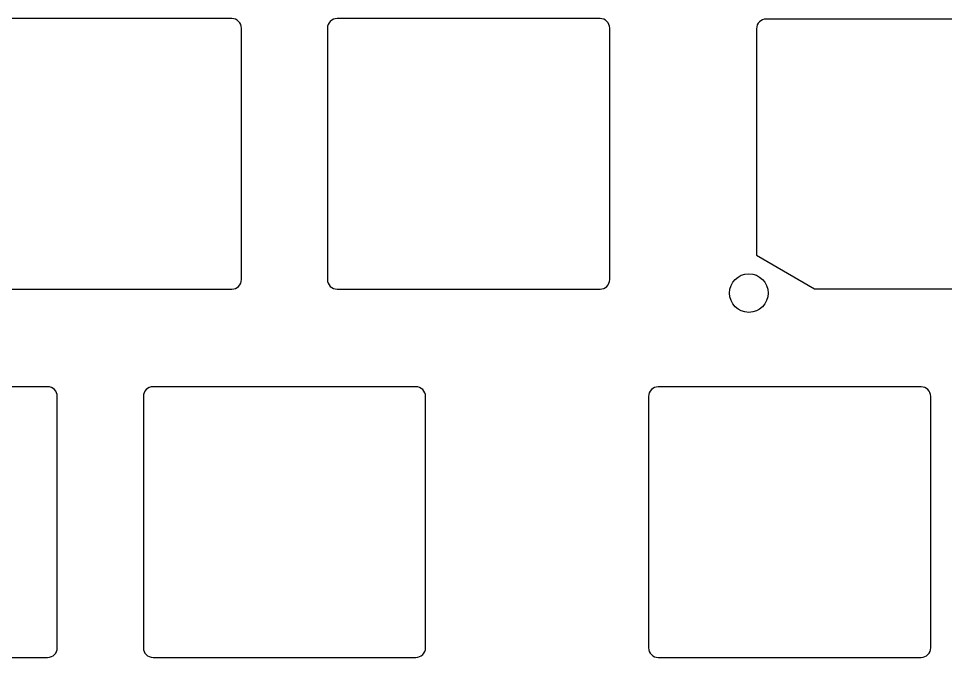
# Model space of a CAD drawing. Header units: millimetres. Extents: x -10 to 277, y -95 to 18.
# Drawn here: x 200.62 to 248.57, y -64.15 to -31.1 of the extents above; entities that cross this region are included whole.
import ezdxf

# ---------------------------------------------------------------- set-up
doc = ezdxf.new("R2010")
doc.units = ezdxf.units.MM
doc.header["$MEASUREMENT"] = 0
doc.layers.get('0').update_dxf_attribs({"linetype": 'CONTINUOUS'})
doc.layers.add('BLACK', color=7, linetype='CONTINUOUS')
doc.layers.add('Edge.Cuts', color=53, linetype='CONTINUOUS')

msp = doc.modelspace()

# ---------------------------------------------------------------- linework, layer by layer
msp.add_lwpolyline([(238.79375, -31.625), (238.79375, -43.343), (241.79375, -45.075), (267.79375, -45.075), (270.79375, -43.343), (270.79375, -31.625, 0.414213562), (270.29375, -31.125), (239.29375, -31.125, 0.414212391)], format="xyb", close=True)
msp.add_circle((238.39375, -45.3), 1)
at = {"layer": 'BLACK', "linetype": 'Continuous'}
for p, q in [((247.306162, -50.152051), (233.70625, -50.152051)), ((233.20625, -50.652003), (233.20625, -63.652051)), ((247.80625, -63.651903), (247.80625, -50.644041)), ((233.706262, -64.152051), (247.312407, -64.152051))]:
    msp.add_line(p, q, dxfattribs=at)
at = {"layer": 'BLACK'}
for centre, radius, start, end in [((233.706162, -50.652003), 0.499912, 89.989915, 180), ((247.306162, -50.652203), 0.500152, 0.9350487, 90), ((233.706262, -63.652103), 0.499948, 179.9940414, 270), ((247.306062, -63.651903), 0.500188, 270.7268293, 0)]:
    msp.add_arc(centre, radius, start, end, dxfattribs=at)
at = {"layer": 'Edge.Cuts', "linetype": 'Continuous'}
for p, q in [((211.646416, -31.1), (198.046416, -31.1)), ((230.696416, -31.1), (217.096416, -31.1)), ((212.146416, -44.6), (212.146416, -31.6)), ((216.596416, -31.6), (216.596416, -44.6)), ((231.196416, -44.6), (231.196416, -31.6)), ((198.046416, -45.1), (211.646416, -45.1)), ((217.096416, -45.1), (230.696416, -45.1)), ((202.121416, -50.15), (188.521416, -50.15)), ((221.171416, -50.15), (207.571416, -50.15)), ((202.621416, -63.65), (202.621416, -50.65)), ((207.071416, -50.65), (207.071416, -63.65)), ((221.671416, -63.65), (221.671416, -50.65)), ((188.521416, -64.15), (202.121416, -64.15)), ((207.571416, -64.15), (221.171416, -64.15))]:
    msp.add_line(p, q, dxfattribs=at)
at = {"layer": 'Edge.Cuts'}
for centre, start, end in [((211.646416, -31.6), 0, 90), ((217.096416, -31.6), 90, 180), ((230.696416, -31.6), 0, 90), ((211.646416, -44.6), 270, 0), ((217.096416, -44.6), 180, 270), ((230.696416, -44.6), 270, 0), ((202.121416, -50.65), 0, 90), ((207.571416, -50.65), 90, 180), ((221.171416, -50.65), 0, 90), ((202.121416, -63.65), 270, 0), ((207.571416, -63.65), 180, 270), ((221.171416, -63.65), 270, 0)]:
    msp.add_arc(centre, 0.5, start, end, dxfattribs=at)

doc.saveas('drawing.dxf')
